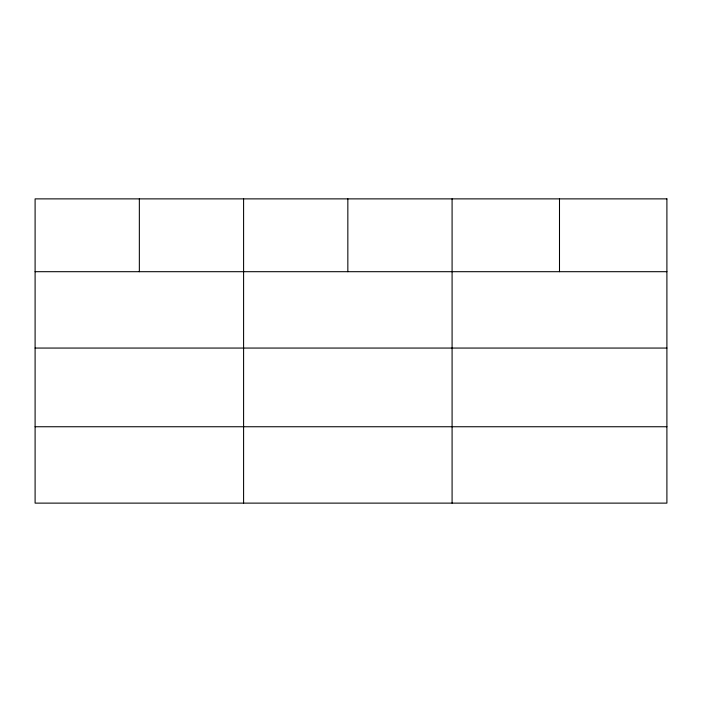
<?xml version="1.0" encoding="UTF-8"?>
<svg xmlns="http://www.w3.org/2000/svg" width="702" height="702" viewBox="0 0 702 702"><rect width="100%" height="100%" fill="white"/><g stroke="black" fill="none" stroke-linecap="round" stroke-linejoin="round"><path stroke-width="1.05" d="M35.1 271.692L666.9 271.692M35.1 348.06L666.9 348.06M35.1 426.746L666.9 426.746M559.494 198.877L559.494 271.692M452.088 198.877L452.088 503.123M347.841 198.877L347.841 271.692M243.594 198.877L243.594 503.123M139.347 198.877L139.347 271.692M666.9 198.877L35.1 198.877L35.1 503.123L666.9 503.123L666.9 198.877"/></g></svg>
